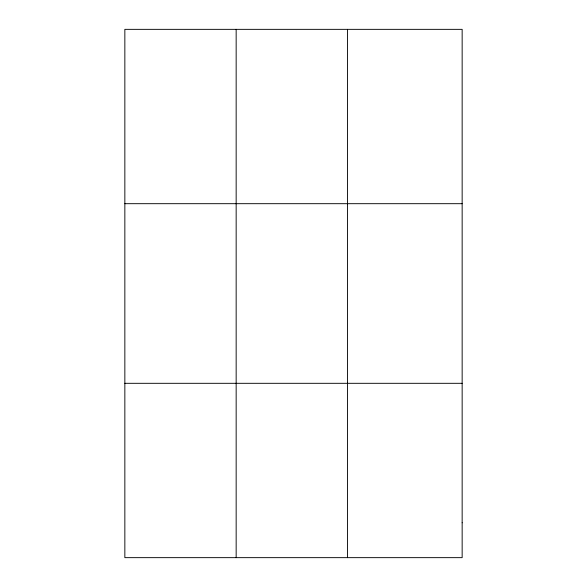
<?xml version="1.0" encoding="UTF-8"?>
<svg xmlns="http://www.w3.org/2000/svg" width="587" height="587" viewBox="0 0 587 587"><rect width="100%" height="100%" fill="white"/><g stroke="black" fill="none" stroke-linecap="round" stroke-linejoin="round"><path stroke-width="0.88" d="M236.157 557.65L236.157 29.35M347.467 557.65L347.467 29.35M124.848 203.689L462.152 203.689M124.848 383.311L462.152 383.311M462.152 522.782L462.152 557.65L124.848 557.65L124.848 29.35L462.152 29.35L462.152 522.782"/></g></svg>
